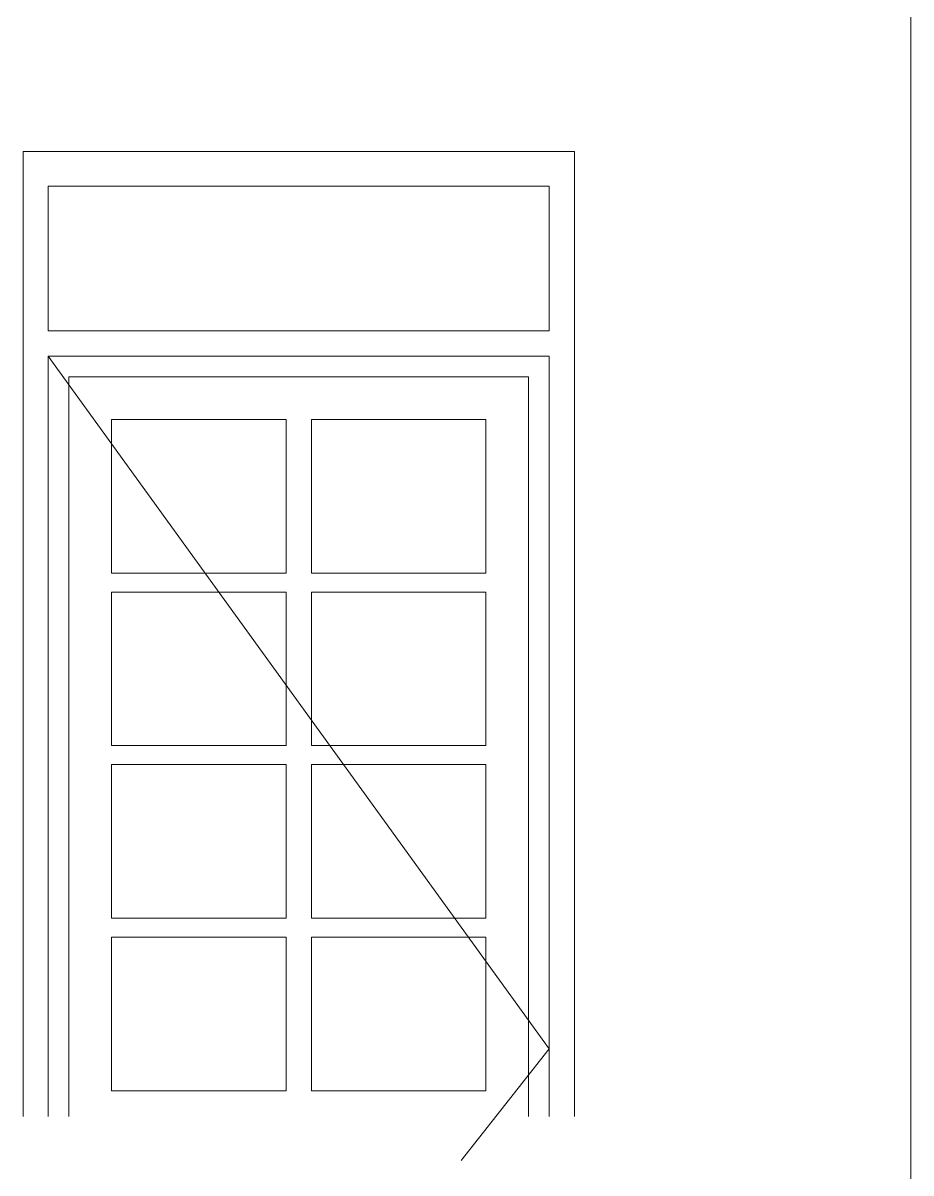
# Model space of a CAD drawing. Header units: inches. Extents: x -7543 to -822, y 102837 to 190349.
# Drawn here: x -825.78428 to -825.75851, y 102836.88025 to 102836.91362 of the extents above; entities that cross this region are included whole.
import ezdxf

# ---------------------------------------------------------------- set-up
doc = ezdxf.new("R2010")
doc.units = ezdxf.units.IN
doc.header["$MEASUREMENT"] = 0
doc.linetypes.add('ACAD_ISO07W100', pattern=[3, 0, -3])
doc.layers.add('KAPI', color=7, linetype='Continuous', lineweight=18, true_color=0xffb360)
doc.layers.add('PENCERE', color=7, linetype='Continuous', lineweight=18, true_color=0xffb360)

msp = doc.modelspace()

# ---------------------------------------------------------------- linework, layer by layer
at = {"layer": 'KAPI'}
for p, q in [((-825.78428, 102836.909887, -0.002), (-825.78428, 102836.881887, -0.002)), ((-825.76828, 102836.909887, -0.002), (-825.78428, 102836.909887, -0.002)), ((-825.78428, 102836.909887, -0.002), (-825.78428, 102836.881887, -0.002)), ((-825.76828, 102836.909887, -0.002), (-825.78428, 102836.909887, -0.002)), ((-825.76828, 102836.909887, -0.002), (-825.76828, 102836.881887, -0.002)), ((-825.76828, 102836.909887, -0.002), (-825.76828, 102836.881887, -0.002)), ((-825.769015, 102836.908887, -0.002), (-825.783546, 102836.908887, -0.002)), ((-825.783546, 102836.904687, -0.002), (-825.783546, 102836.908887, -0.002)), ((-825.769015, 102836.908887, -0.002), (-825.783546, 102836.908887, -0.002)), ((-825.783546, 102836.904687, -0.002), (-825.783546, 102836.908887, -0.002)), ((-825.769015, 102836.904687, -0.002), (-825.769015, 102836.908887, -0.002)), ((-825.769015, 102836.904687, -0.002), (-825.769015, 102836.908887, -0.002)), ((-825.769015, 102836.904687, -0.002), (-825.783546, 102836.904687, -0.002)), ((-825.769015, 102836.904687, -0.002), (-825.783546, 102836.904687, -0.002)), ((-825.783546, 102836.881887, -0.002), (-825.783546, 102836.903952, -0.002)), ((-825.783546, 102836.903952, -0.002), (-825.769015, 102836.903952, -0.002)), ((-825.783546, 102836.881887, -0.002), (-825.783546, 102836.903952, -0.002)), ((-825.783546, 102836.903952, -0.002), (-825.769015, 102836.903952, -0.002)), ((-825.769015, 102836.881887, -0.002), (-825.769015, 102836.903952, -0.002)), ((-825.769015, 102836.881887, -0.002), (-825.769015, 102836.903952, -0.002)), ((-825.782946, 102836.881887, -0.002), (-825.782946, 102836.903352, -0.002)), ((-825.782946, 102836.903352, -0.002), (-825.769615, 102836.903352, -0.002)), ((-825.782946, 102836.881887, -0.002), (-825.782946, 102836.903352, -0.002)), ((-825.782946, 102836.903352, -0.002), (-825.769615, 102836.903352, -0.002)), ((-825.769615, 102836.881887, -0.002), (-825.769615, 102836.903352, -0.002)), ((-825.769615, 102836.881887, -0.002), (-825.769615, 102836.903352, -0.002)), ((-825.781709, 102836.897658, -0.002), (-825.781709, 102836.902115, -0.002)), ((-825.781709, 102836.902115, -0.002), (-825.776648, 102836.902115, -0.002)), ((-825.781709, 102836.897658, -0.002), (-825.781709, 102836.902115, -0.002)), ((-825.781709, 102836.902115, -0.002), (-825.776648, 102836.902115, -0.002)), ((-825.776648, 102836.902115, -0.002), (-825.776648, 102836.897658, -0.002)), ((-825.776648, 102836.902115, -0.002), (-825.776648, 102836.897658, -0.002)), ((-825.775913, 102836.902115, -0.002), (-825.775913, 102836.897658, -0.002)), ((-825.775913, 102836.902115, -0.002), (-825.770852, 102836.902115, -0.002)), ((-825.775913, 102836.902115, -0.002), (-825.775913, 102836.897658, -0.002)), ((-825.775913, 102836.902115, -0.002), (-825.770852, 102836.902115, -0.002)), ((-825.770852, 102836.902115, -0.002), (-825.770852, 102836.897658, -0.002)), ((-825.770852, 102836.902115, -0.002), (-825.770852, 102836.897658, -0.002)), ((-825.776648, 102836.897658, -0.002), (-825.781709, 102836.897658, -0.002)), ((-825.776648, 102836.897658, -0.002), (-825.781709, 102836.897658, -0.002)), ((-825.770852, 102836.897658, -0.002), (-825.775913, 102836.897658, -0.002)), ((-825.770852, 102836.897658, -0.002), (-825.775913, 102836.897658, -0.002)), ((-825.781709, 102836.89265, -0.002), (-825.781709, 102836.897107, -0.002)), ((-825.776648, 102836.897107, -0.002), (-825.781709, 102836.897107, -0.002)), ((-825.781709, 102836.89265, -0.002), (-825.781709, 102836.897107, -0.002)), ((-825.776648, 102836.897107, -0.002), (-825.781709, 102836.897107, -0.002)), ((-825.776648, 102836.897107, -0.002), (-825.776648, 102836.89265, -0.002)), ((-825.776648, 102836.897107, -0.002), (-825.776648, 102836.89265, -0.002)), ((-825.775913, 102836.897107, -0.002), (-825.775913, 102836.89265, -0.002)), ((-825.770852, 102836.897107, -0.002), (-825.775913, 102836.897107, -0.002)), ((-825.775913, 102836.897107, -0.002), (-825.775913, 102836.89265, -0.002)), ((-825.770852, 102836.897107, -0.002), (-825.775913, 102836.897107, -0.002)), ((-825.770852, 102836.897107, -0.002), (-825.770852, 102836.89265, -0.002)), ((-825.770852, 102836.897107, -0.002), (-825.770852, 102836.89265, -0.002)), ((-825.776648, 102836.89265, -0.002), (-825.781709, 102836.89265, -0.002)), ((-825.776648, 102836.89265, -0.002), (-825.781709, 102836.89265, -0.002)), ((-825.770852, 102836.89265, -0.002), (-825.775913, 102836.89265, -0.002)), ((-825.770852, 102836.89265, -0.002), (-825.775913, 102836.89265, -0.002)), ((-825.776648, 102836.892099, -0.002), (-825.781709, 102836.892099, -0.002)), ((-825.781709, 102836.887642, -0.002), (-825.781709, 102836.892099, -0.002)), ((-825.776648, 102836.892099, -0.002), (-825.781709, 102836.892099, -0.002)), ((-825.781709, 102836.887642, -0.002), (-825.781709, 102836.892099, -0.002)), ((-825.776648, 102836.892099, -0.002), (-825.776648, 102836.887642, -0.002)), ((-825.776648, 102836.892099, -0.002), (-825.776648, 102836.887642, -0.002)), ((-825.775913, 102836.892099, -0.002), (-825.775913, 102836.887642, -0.002)), ((-825.770852, 102836.892099, -0.002), (-825.775913, 102836.892099, -0.002)), ((-825.775913, 102836.892099, -0.002), (-825.775913, 102836.887642, -0.002)), ((-825.770852, 102836.892099, -0.002), (-825.775913, 102836.892099, -0.002)), ((-825.770852, 102836.892099, -0.002), (-825.770852, 102836.887642, -0.002)), ((-825.770852, 102836.892099, -0.002), (-825.770852, 102836.887642, -0.002)), ((-825.776648, 102836.887642, -0.002), (-825.781709, 102836.887642, -0.002)), ((-825.776648, 102836.887642, -0.002), (-825.781709, 102836.887642, -0.002)), ((-825.770852, 102836.887642, -0.002), (-825.775913, 102836.887642, -0.002)), ((-825.770852, 102836.887642, -0.002), (-825.775913, 102836.887642, -0.002)), ((-825.781709, 102836.882634, -0.002), (-825.781709, 102836.887091, -0.002)), ((-825.776648, 102836.887091, -0.002), (-825.781709, 102836.887091, -0.002)), ((-825.781709, 102836.882634, -0.002), (-825.781709, 102836.887091, -0.002)), ((-825.776648, 102836.887091, -0.002), (-825.781709, 102836.887091, -0.002)), ((-825.776648, 102836.887091, -0.002), (-825.776648, 102836.882634, -0.002)), ((-825.776648, 102836.887091, -0.002), (-825.776648, 102836.882634, -0.002)), ((-825.775913, 102836.887091, -0.002), (-825.775913, 102836.882634, -0.002)), ((-825.770852, 102836.887091, -0.002), (-825.775913, 102836.887091, -0.002)), ((-825.775913, 102836.887091, -0.002), (-825.775913, 102836.882634, -0.002)), ((-825.770852, 102836.887091, -0.002), (-825.775913, 102836.887091, -0.002)), ((-825.770852, 102836.887091, -0.002), (-825.770852, 102836.882634, -0.002)), ((-825.770852, 102836.887091, -0.002), (-825.770852, 102836.882634, -0.002)), ((-825.781709, 102836.882634, -0.002), (-825.776648, 102836.882634, -0.002)), ((-825.781709, 102836.882634, -0.002), (-825.776648, 102836.882634, -0.002)), ((-825.775913, 102836.882634, -0.002), (-825.770852, 102836.882634, -0.002)), ((-825.775913, 102836.882634, -0.002), (-825.770852, 102836.882634, -0.002))]:
    msp.add_line(p, q, dxfattribs=at)
at = {"layer": 'KAPI', "linetype": 'ACAD_ISO07W100'}
for p, q in [((-825.783546, 102836.903952, -0.002), (-825.769015, 102836.883852, -0.002)), ((-825.783546, 102836.903952, -0.002), (-825.769015, 102836.883852, -0.002)), ((-825.769015, 102836.883852, -0.002), (-825.771563, 102836.88061, -0.002)), ((-825.769015, 102836.883852, -0.002), (-825.771563, 102836.88061, -0.002))]:
    msp.add_line(p, q, dxfattribs=at)
at = {"layer": 'PENCERE'}
msp.add_line((-825.758511, 102836.879887, -0.002), (-825.758511, 102836.913887, -0.002), dxfattribs=at)

doc.saveas('drawing.dxf')
